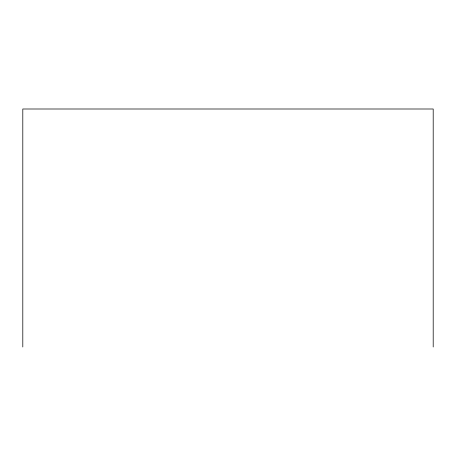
<?xml version="1.0" encoding="UTF-8"?>
<svg xmlns="http://www.w3.org/2000/svg" width="456" height="456" viewBox="0 0 456 456"><rect width="100%" height="100%" fill="white"/><g stroke="black" fill="none" stroke-linecap="round" stroke-linejoin="round"><path stroke-width="0.68" d="M433.2 346.999L433.2 109.001L22.8 109.001L22.8 346.999"/></g></svg>
